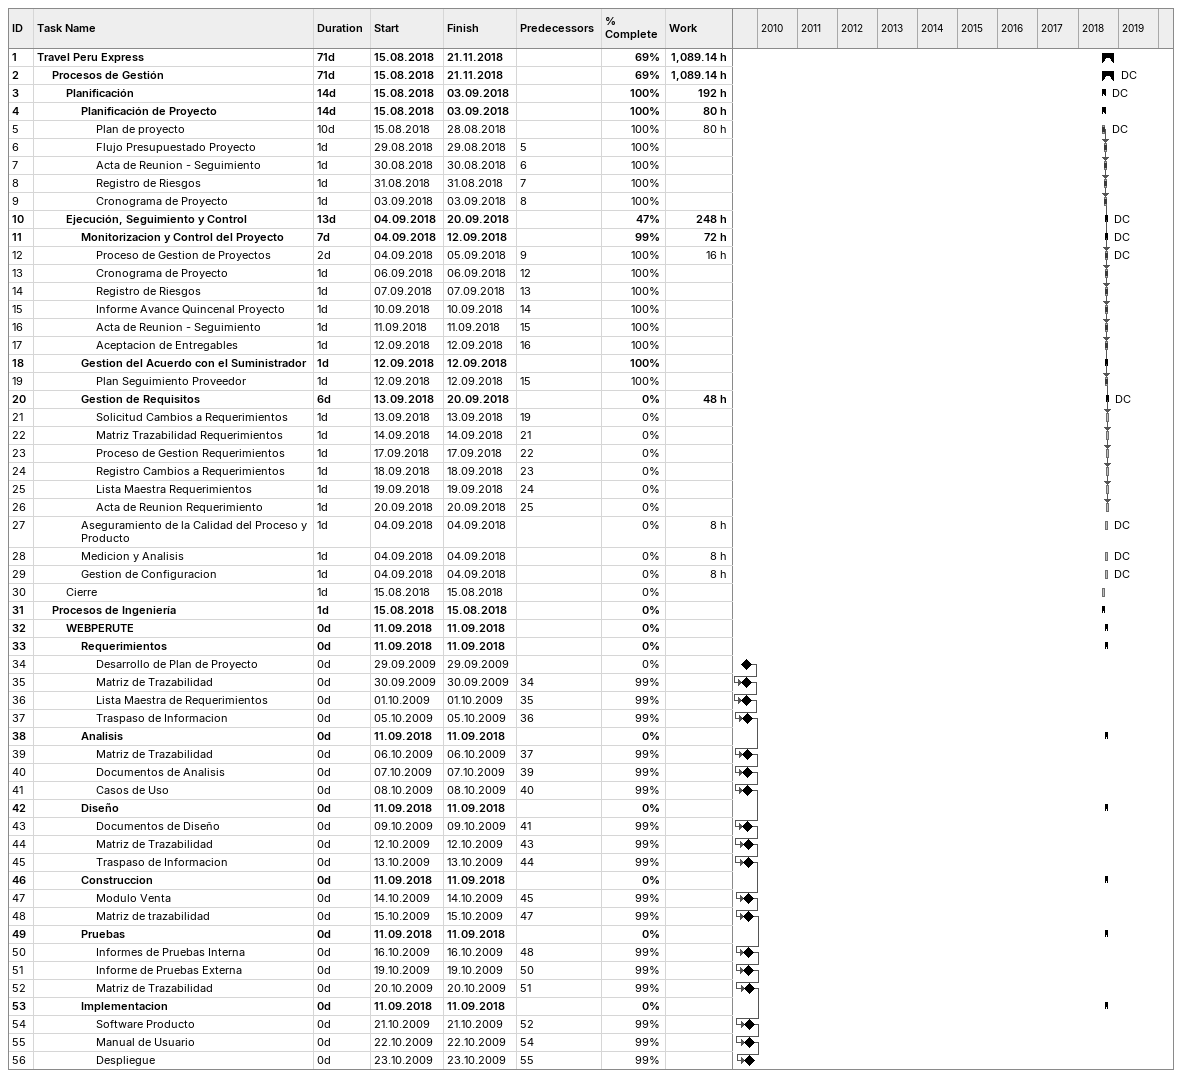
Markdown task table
| ID | Level | Task | Duration | Start | Finish | Predecessors | Resources | % complete | Work (h) |
|---|---|---|---|---|---|---|---|---|---|
| 1 | 1 | **Travel Peru Express** | 71d | 2018-08-15 | 2018-11-21 |  |  | 69 | 1089.14 |
| 2 | 2 | **Procesos de Gestión** | 71d | 2018-08-15 | 2018-11-21 |  | DC | 69 | 1089.14 |
| 3 | 3 | **Planificación** | 14d | 2018-08-15 | 2018-09-03 |  | DC | 100 | 192 |
| 4 | 4 | **Planificación de Proyecto** | 14d | 2018-08-15 | 2018-09-03 |  |  | 100 | 80 |
| 5 | 5 | Plan de proyecto | 10d | 2018-08-15 | 2018-08-28 |  | DC | 100 | 80 |
| 6 | 5 | Flujo Presupuestado Proyecto | 1d | 2018-08-29 | 2018-08-29 | 5 |  | 100 |  |
| 7 | 5 | Acta de Reunion - Seguimiento | 1d | 2018-08-30 | 2018-08-30 | 6 |  | 100 |  |
| 8 | 5 | Registro de Riesgos | 1d | 2018-08-31 | 2018-08-31 | 7 |  | 100 |  |
| 9 | 5 | Cronograma de Proyecto | 1d | 2018-09-03 | 2018-09-03 | 8 |  | 100 |  |
| 10 | 3 | **Ejecución, Seguimiento y Control** | 13d | 2018-09-04 | 2018-09-20 |  | DC | 47 | 248 |
| 11 | 4 | **Monitorizacion y Control del Proyecto** | 7d | 2018-09-04 | 2018-09-12 |  | DC | 99 | 72 |
| 12 | 5 | Proceso de Gestion de Proyectos | 2d | 2018-09-04 | 2018-09-05 | 9 | DC | 100 | 16 |
| 13 | 5 | Cronograma de Proyecto | 1d | 2018-09-06 | 2018-09-06 | 12 |  | 100 |  |
| 14 | 5 | Registro de Riesgos | 1d | 2018-09-07 | 2018-09-07 | 13 |  | 100 |  |
| 15 | 5 | Informe Avance Quincenal Proyecto | 1d | 2018-09-10 | 2018-09-10 | 14 |  | 100 |  |
| 16 | 5 | Acta de Reunion - Seguimiento | 1d | 2018-09-11 | 2018-09-11 | 15 |  | 100 |  |
| 17 | 5 | Aceptacion de Entregables | 1d | 2018-09-12 | 2018-09-12 | 16 |  | 100 |  |
| 18 | 4 | **Gestion del Acuerdo con el Suministrador** | 1d | 2018-09-12 | 2018-09-12 |  |  | 100 |  |
| 19 | 5 | Plan Seguimiento Proveedor | 1d | 2018-09-12 | 2018-09-12 | 15 |  | 100 |  |
| 20 | 4 | **Gestion de Requisitos** | 6d | 2018-09-13 | 2018-09-20 |  | DC | 0 | 48 |
| 21 | 5 | Solicitud Cambios a Requerimientos | 1d | 2018-09-13 | 2018-09-13 | 19 |  | 0 |  |
| 22 | 5 | Matriz Trazabilidad Requerimientos | 1d | 2018-09-14 | 2018-09-14 | 21 |  | 0 |  |
| 23 | 5 | Proceso de Gestion Requerimientos | 1d | 2018-09-17 | 2018-09-17 | 22 |  | 0 |  |
| 24 | 5 | Registro Cambios a Requerimientos | 1d | 2018-09-18 | 2018-09-18 | 23 |  | 0 |  |
| 25 | 5 | Lista Maestra Requerimientos | 1d | 2018-09-19 | 2018-09-19 | 24 |  | 0 |  |
| 26 | 5 | Acta de Reunion Requerimiento | 1d | 2018-09-20 | 2018-09-20 | 25 |  | 0 |  |
| 27 | 4 | Aseguramiento de la Calidad del Proceso y Producto | 1d | 2018-09-04 | 2018-09-04 |  | DC | 0 | 8 |
| 28 | 4 | Medicion y Analisis | 1d | 2018-09-04 | 2018-09-04 |  | DC | 0 | 8 |
| 29 | 4 | Gestion de Configuracion | 1d | 2018-09-04 | 2018-09-04 |  | DC | 0 | 8 |
| 30 | 3 | Cierre | 1d | 2018-08-15 | 2018-08-15 |  |  | 0 |  |
| 31 | 2 | **Procesos de Ingeniería** | 1d | 2018-08-15 | 2018-08-15 |  |  | 0 |  |
| 32 | 3 | **WEBPERUTE** | 0d | 2018-09-11 | 2018-09-11 |  |  | 0 |  |
| 33 | 4 | **Requerimientos** | 0d | 2018-09-11 | 2018-09-11 |  |  | 0 |  |
| 34 | 5 | Desarrollo de Plan de Proyecto | 0d | 2009-09-29 | 2009-09-29 |  |  | 0 |  |
| 35 | 5 | Matriz de Trazabilidad | 0d | 2009-09-30 | 2009-09-30 | 34 |  | 99 |  |
| 36 | 5 | Lista Maestra de Requerimientos | 0d | 2009-10-01 | 2009-10-01 | 35 |  | 99 |  |
| 37 | 5 | Traspaso de Informacion | 0d | 2009-10-05 | 2009-10-05 | 36 |  | 99 |  |
| 38 | 4 | **Analisis** | 0d | 2018-09-11 | 2018-09-11 |  |  | 0 |  |
| 39 | 5 | Matriz de Trazabilidad | 0d | 2009-10-06 | 2009-10-06 | 37 |  | 99 |  |
| 40 | 5 | Documentos de Analisis | 0d | 2009-10-07 | 2009-10-07 | 39 |  | 99 |  |
| 41 | 5 | Casos de Uso | 0d | 2009-10-08 | 2009-10-08 | 40 |  | 99 |  |
| 42 | 4 | **Diseño** | 0d | 2018-09-11 | 2018-09-11 |  |  | 0 |  |
| 43 | 5 | Documentos de Diseño | 0d | 2009-10-09 | 2009-10-09 | 41 |  | 99 |  |
| 44 | 5 | Matriz de Trazabilidad | 0d | 2009-10-12 | 2009-10-12 | 43 |  | 99 |  |
| 45 | 5 | Traspaso de Informacion | 0d | 2009-10-13 | 2009-10-13 | 44 |  | 99 |  |
| 46 | 4 | **Construccion** | 0d | 2018-09-11 | 2018-09-11 |  |  | 0 |  |
| 47 | 5 | Modulo Venta | 0d | 2009-10-14 | 2009-10-14 | 45 |  | 99 |  |
| 48 | 5 | Matriz de trazabilidad | 0d | 2009-10-15 | 2009-10-15 | 47 |  | 99 |  |
| 49 | 4 | **Pruebas** | 0d | 2018-09-11 | 2018-09-11 |  |  | 0 |  |
| 50 | 5 | Informes de Pruebas Interna | 0d | 2009-10-16 | 2009-10-16 | 48 |  | 99 |  |
| 51 | 5 | Informe de Pruebas Externa | 0d | 2009-10-19 | 2009-10-19 | 50 |  | 99 |  |
| 52 | 5 | Matriz de Trazabilidad | 0d | 2009-10-20 | 2009-10-20 | 51 |  | 99 |  |
| 53 | 4 | **Implementacion** | 0d | 2018-09-11 | 2018-09-11 |  |  | 0 |  |
| 54 | 5 | Software Producto | 0d | 2009-10-21 | 2009-10-21 | 52 |  | 99 |  |
| 55 | 5 | Manual de Usuario | 0d | 2009-10-22 | 2009-10-22 | 54 |  | 99 |  |
| 56 | 5 | Despliegue | 0d | 2009-10-23 | 2009-10-23 | 55 |  | 99 |  |
